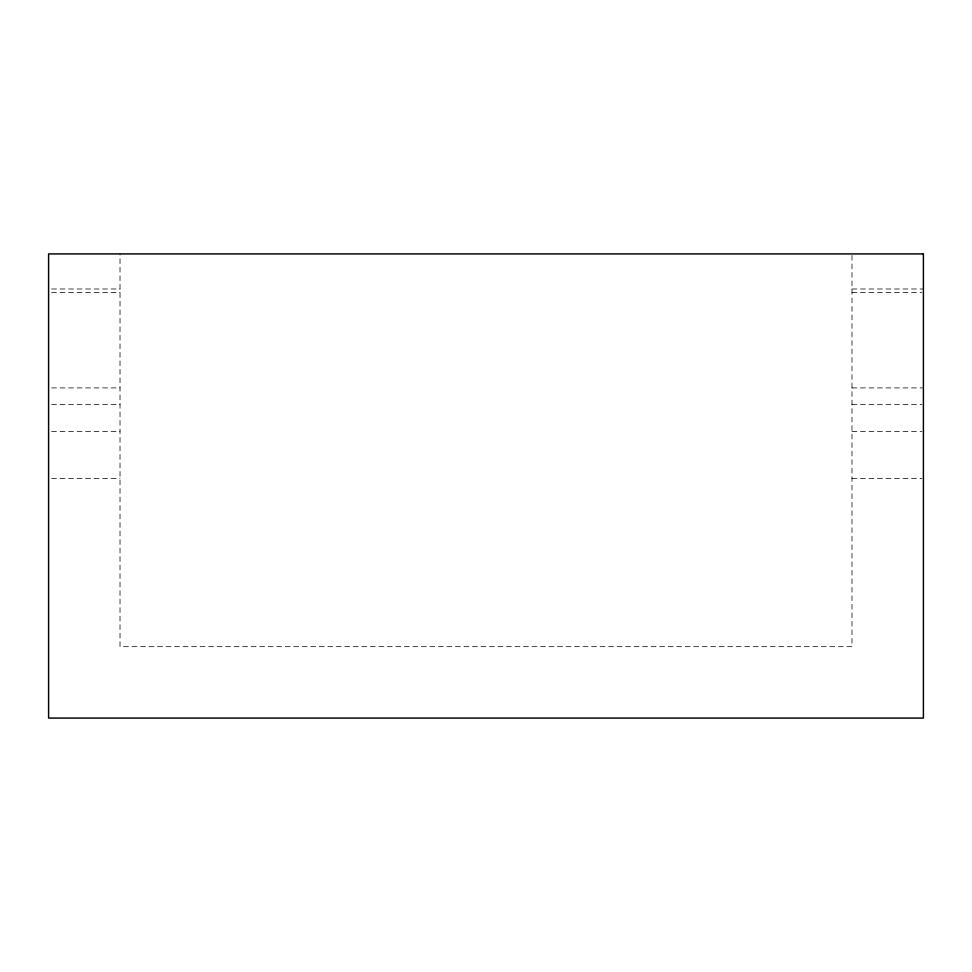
<?xml version="1.0" encoding="UTF-8"?>
<svg xmlns="http://www.w3.org/2000/svg" width="972" height="972" viewBox="0 0 972 972"><rect width="100%" height="100%" fill="white"/><g stroke="black" fill="none" stroke-linecap="round" stroke-linejoin="round"><path stroke-width="0.73" stroke-dasharray="4.86 3.65" d="M51.577 289L120.018 289M851.982 289L923.4 289M51.577 292.536L120.018 292.536M851.982 292.536L921.918 292.536M51.577 387.913L120.018 387.913M851.982 387.913L923.4 387.913M51.577 404.413L120.018 404.413M851.982 404.413L921.918 404.413M51.577 431.568L120.018 431.568M851.982 431.568L921.918 431.568M51.577 478.54L120.018 478.54M851.982 478.54L921.918 478.54M851.982 255.429L851.982 646.672L120.018 646.672L120.018 253.911"/><path stroke-width="1.46" d="M923.4 253.911L48.6 253.911L48.6 718.089L923.4 718.089L923.4 253.911"/></g></svg>
